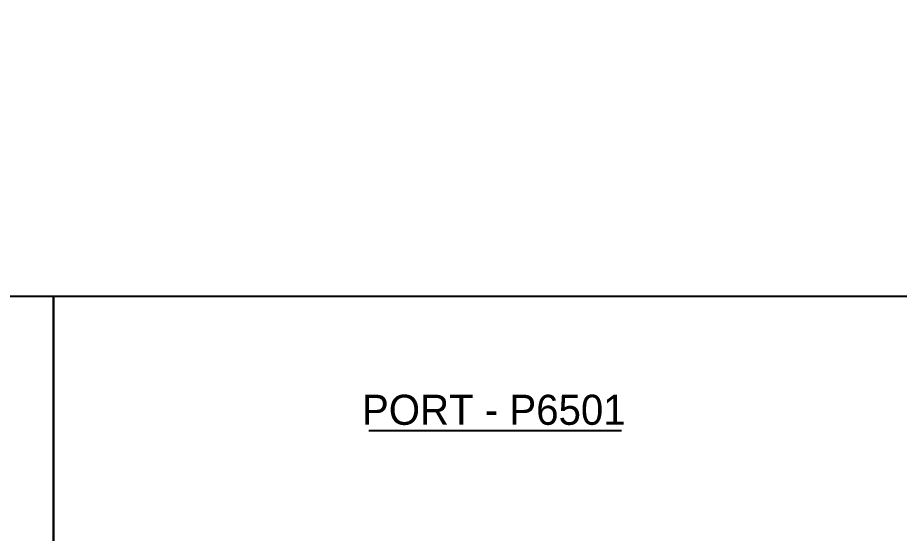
# Model space of a CAD drawing. Header units: inches. Extents: x 321 to 21697, y 7 to 6462.
# Drawn here: x 5558 to 8177, y 4931 to 6462 of the extents above; entities that cross this region are included whole.
import ezdxf

# ---------------------------------------------------------------- set-up
doc = ezdxf.new("R2010")
doc.units = ezdxf.units.IN
doc.header["$MEASUREMENT"] = 0
doc.styles.get("Standard").update_dxf_attribs({"font": 'arial.ttf'})

msp = doc.modelspace()

# ---------------------------------------------------------------- linework, layer by layer
msp.add_line((7351.2, 5235.5), (6601, 5235.5))
for points in [[(2993.1, 5635.5), (5665.1, 5635.5), (5665.1, 3113.1), (2993.1, 3113.1)], [(5665.1, 5635.5), (8337, 5635.5), (8337, 3113.1), (5665.1, 3113.1)]]:
    msp.add_lwpolyline(points, close=True)

# ---------------------------------------------------------------- texts
at = {"color": 1, "insert": (5366.5, 5342.8), "char_height": 89.289, "attachment_point": 1}
msp.add_mtext_dynamic_manual_height_columns('\\pxqc;{\\fFranklin Gothic Medium Cond|b0|i0|c162|p34;PORT - P6501}', width=3211.538, gutter_width=18.6, heights=[687.6], dxfattribs=at)

doc.saveas('drawing.dxf')
